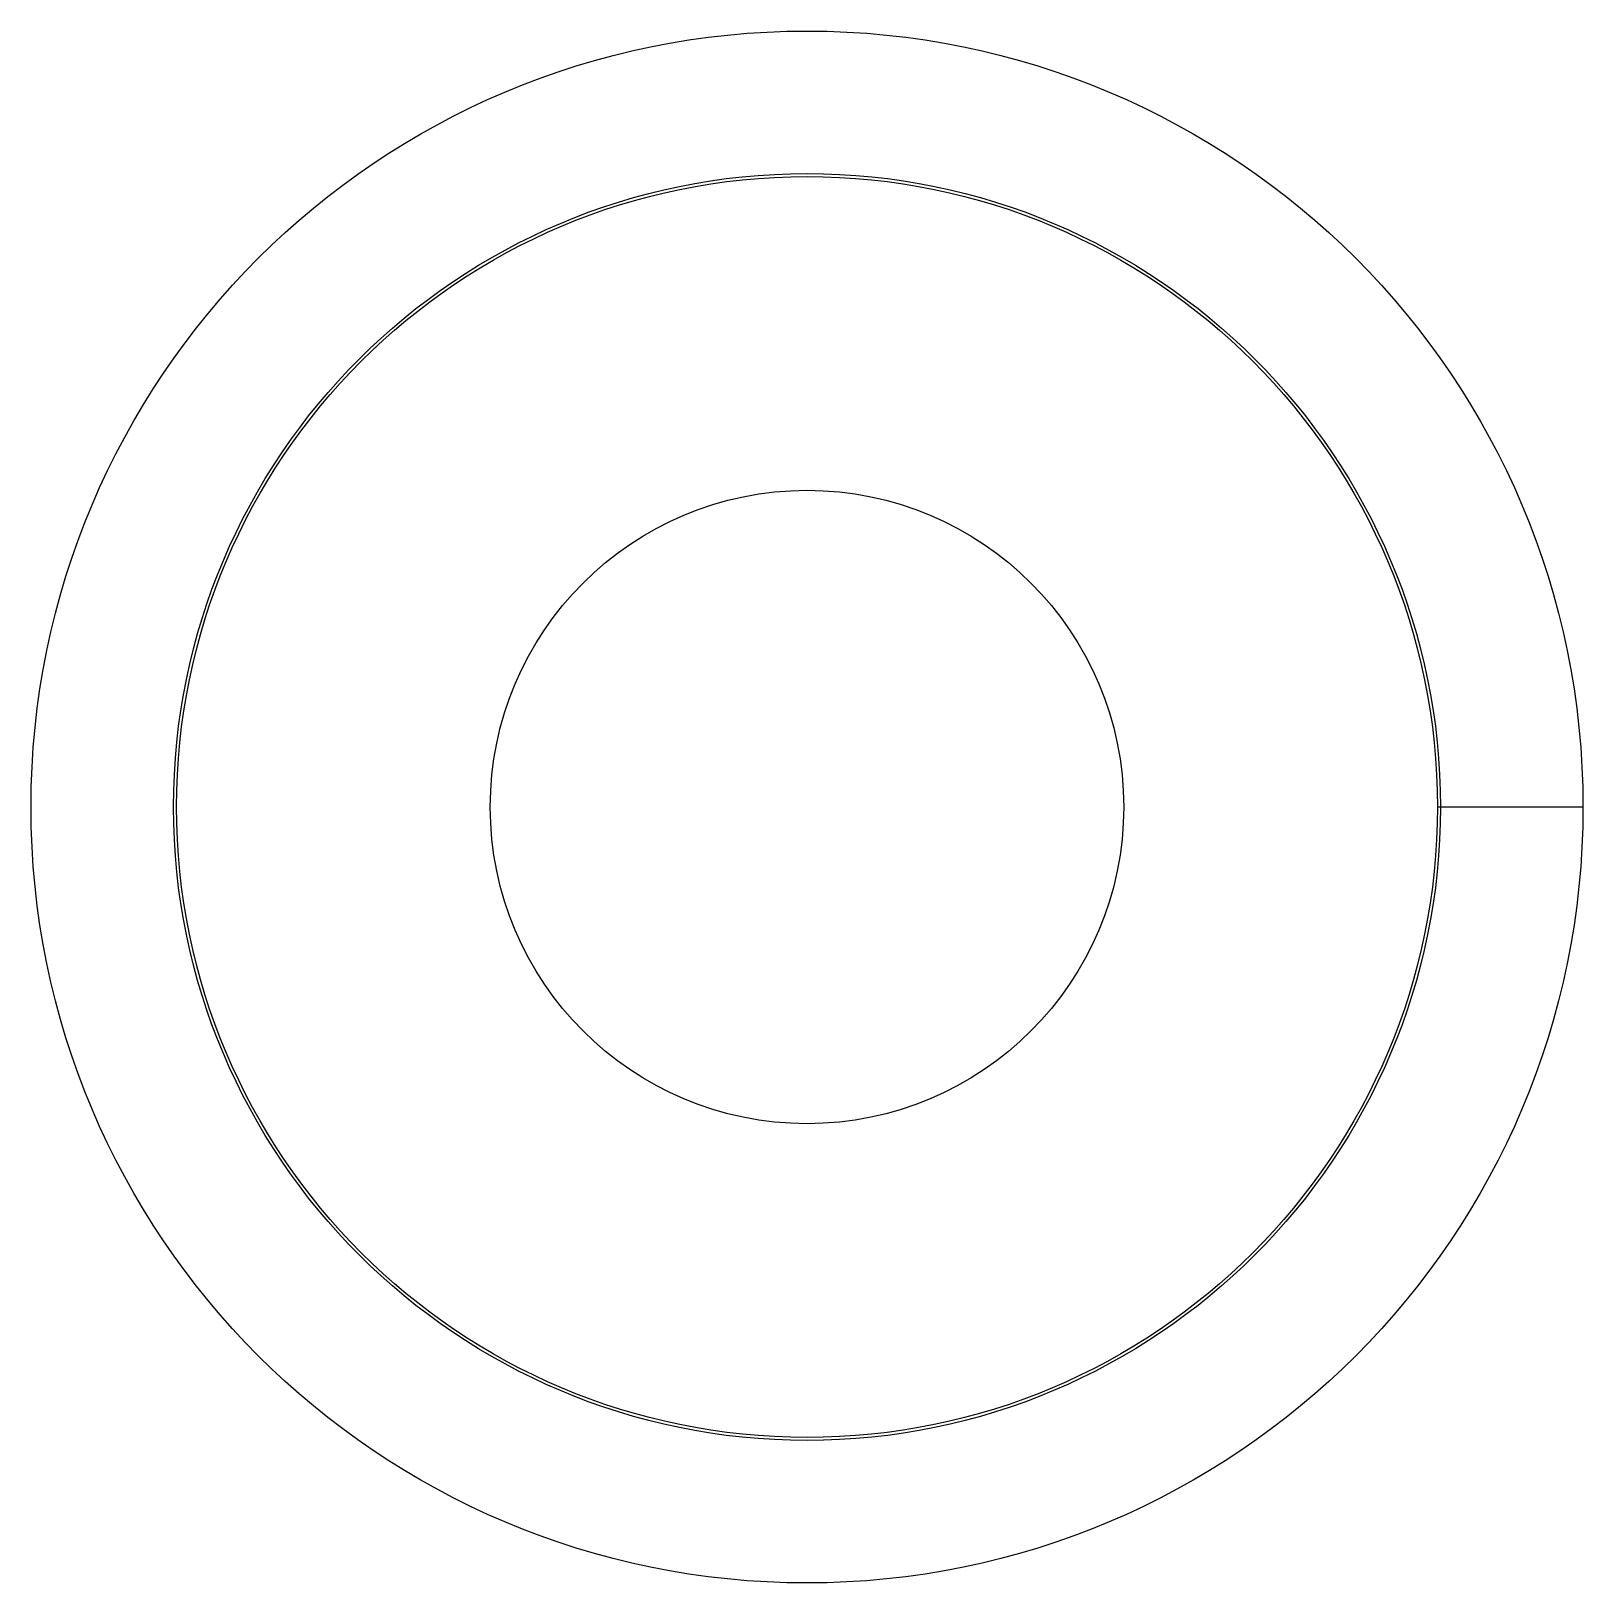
# Model space of a CAD drawing. Header units: millimetres. Extents: x -2.45 to 2.45, y -2.45 to 2.45.
import ezdxf

# ---------------------------------------------------------------- set-up
doc = ezdxf.new("R2010")
doc.units = ezdxf.units.MM

msp = doc.modelspace()

# ---------------------------------------------------------------- linework, layer by layer
for p, q in [((1, 0, -32), (1, 0)), ((1, 0, -32), (1, 0)), ((2, 0, -2), (2, 0)), ((2, 0, -2), (2, 0)), ((2, 0, -32), (2, 0, -7)), ((2, 0, -32), (2, 0, -7)), ((2.45, 0, -7), (1.9906, 0, -2)), ((2.45, 0, -7), (1.9906, 0, -2))]:
    msp.add_line(p, q)
for centre, radius in [((0, 0, -7), 2.45), ((0, 0, -7), 2.45), ((0, 0, -2), 2), ((0, 0), 2), ((0, 0, -2), 2), ((0, 0), 2), ((0, 0, -7), 2), ((0, 0, -32), 2), ((0, 0, -32), 2), ((0, 0, -7), 2), ((0, 0, -2), 1.9906), ((0, 0, -2), 1.9906), ((0, 0), 1), ((0, 0), 1), ((0, 0, -32), 1), ((0, 0, -32), 1)]:
    msp.add_circle(centre, radius)

doc.saveas('drawing.dxf')
